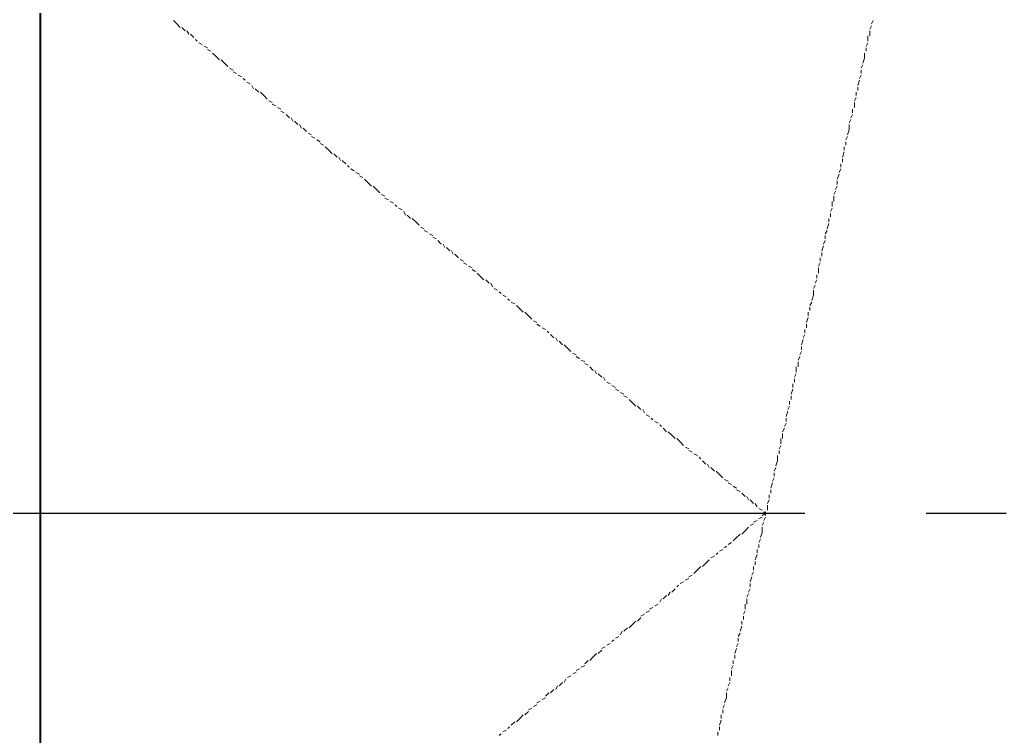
# Model space of a CAD drawing. Extents: x 8 to 21351, y 0 to 420.
# Drawn here: x 15692.34 to 15704.57, y 336.22 to 345.11 of the extents above; entities that cross this region are included whole.
import ezdxf

# ---------------------------------------------------------------- set-up
doc = ezdxf.new("R2010")
doc.units = 0

msp = doc.modelspace()

# ---------------------------------------------------------------- linework, layer by layer
at = {"color": 7, "lineweight": 40}
msp.add_line((15692.594, 397.743), (15692.594, 310.219), dxfattribs=at)
at = {"color": 7, "lineweight": 25}
for p, q in [((15692.594, 357.568), (15692.594, 337.566)), ((15702.076, 338.984), (15682.095, 338.984)), ((15704.574, 338.984), (15703.579, 338.984))]:
    msp.add_line(p, q, dxfattribs=at)
at = {"color": 7, "lineweight": 5}
for p, q in [((15692.594, 345.101), (15692.594, 345.059)), ((15692.594, 345.038), (15692.594, 344.995)), ((15694.287, 345.059), (15694.245, 345.101)), ((15694.329, 345.017), (15694.287, 345.059)), ((15694.393, 344.974), (15694.35, 345.017)), ((15702.902, 345.038), (15702.881, 344.995)), ((15702.923, 345.101), (15702.902, 345.059)), ((15692.594, 344.974), (15692.594, 344.911)), ((15692.594, 344.89), (15692.594, 344.847)), ((15694.435, 344.932), (15694.414, 344.974)), ((15694.499, 344.89), (15694.456, 344.932)), ((15702.859, 344.911), (15702.859, 344.847)), ((15702.881, 344.974), (15702.881, 344.911)), ((15692.594, 344.826), (15692.594, 344.784)), ((15694.541, 344.847), (15694.52, 344.868)), ((15694.604, 344.805), (15694.562, 344.826)), ((15694.668, 344.763), (15694.626, 344.784)), ((15702.859, 344.826), (15702.838, 344.784)), ((15692.594, 344.763), (15692.594, 344.699)), ((15692.594, 344.678), (15692.594, 344.636)), ((15694.71, 344.72), (15694.668, 344.741)), ((15694.774, 344.657), (15694.731, 344.699)), ((15694.816, 344.615), (15694.774, 344.657)), ((15702.817, 344.699), (15702.817, 344.636)), ((15702.838, 344.763), (15702.838, 344.72)), ((15692.594, 344.615), (15692.594, 344.572)), ((15692.594, 344.551), (15692.594, 344.488)), ((15694.88, 344.572), (15694.837, 344.615)), ((15694.922, 344.53), (15694.88, 344.572)), ((15702.796, 344.551), (15702.775, 344.509)), ((15702.817, 344.636), (15702.796, 344.572)), ((15692.594, 344.466), (15692.594, 344.424)), ((15692.594, 344.403), (15692.594, 344.36)), ((15694.985, 344.488), (15694.943, 344.509)), ((15695.028, 344.445), (15694.985, 344.466)), ((15695.091, 344.403), (15695.049, 344.424)), ((15702.775, 344.424), (15702.754, 344.382)), ((15702.775, 344.488), (15702.775, 344.445)), ((15692.594, 344.339), (15692.594, 344.276)), ((15695.134, 344.36), (15695.112, 344.382)), ((15695.197, 344.318), (15695.155, 344.339)), ((15695.239, 344.255), (15695.218, 344.297)), ((15702.754, 344.36), (15702.732, 344.297)), ((15702.732, 344.276), (15702.732, 344.233)), ((15692.594, 344.255), (15692.594, 344.212)), ((15692.594, 344.191), (15692.594, 344.149)), ((15695.303, 344.212), (15695.261, 344.255)), ((15695.366, 344.17), (15695.324, 344.212)), ((15695.409, 344.128), (15695.366, 344.17)), ((15702.711, 344.212), (15702.711, 344.17)), ((15692.594, 344.128), (15692.594, 344.085)), ((15692.594, 344.064), (15692.594, 344.001)), ((15695.472, 344.085), (15695.43, 344.106)), ((15695.515, 344.043), (15695.472, 344.064)), ((15702.711, 344.149), (15702.69, 344.106)), ((15702.69, 344.085), (15702.69, 344.022)), ((15692.594, 343.979), (15692.594, 343.937)), ((15692.594, 343.916), (15692.594, 343.874)), ((15695.578, 344.001), (15695.536, 344.022)), ((15695.62, 343.958), (15695.578, 343.979)), ((15695.684, 343.895), (15695.642, 343.937)), ((15702.669, 343.937), (15702.648, 343.895)), ((15702.669, 344.001), (15702.669, 343.958)), ((15692.594, 343.853), (15692.594, 343.789)), ((15695.726, 343.853), (15695.705, 343.895)), ((15695.79, 343.81), (15695.747, 343.853)), ((15695.832, 343.768), (15695.811, 343.81)), ((15702.648, 343.874), (15702.627, 343.831)), ((15702.627, 343.81), (15702.627, 343.747)), ((15692.594, 343.768), (15692.594, 343.726)), ((15692.594, 343.704), (15692.594, 343.662)), ((15695.896, 343.726), (15695.853, 343.768)), ((15695.959, 343.683), (15695.917, 343.704)), ((15702.627, 343.747), (15702.605, 343.683)), ((15692.594, 343.641), (15692.594, 343.577)), ((15692.594, 343.556), (15692.594, 343.514)), ((15696.001, 343.641), (15695.959, 343.662)), ((15696.065, 343.599), (15696.023, 343.62)), ((15696.107, 343.556), (15696.065, 343.577)), ((15702.605, 343.662), (15702.584, 343.62)), ((15702.584, 343.599), (15702.584, 343.556)), ((15692.594, 343.493), (15692.594, 343.45)), ((15692.594, 343.429), (15692.594, 343.366)), ((15696.171, 343.493), (15696.128, 343.535)), ((15696.213, 343.45), (15696.171, 343.493)), ((15696.277, 343.408), (15696.234, 343.45)), ((15702.563, 343.471), (15702.542, 343.408)), ((15702.563, 343.535), (15702.563, 343.493)), ((15692.594, 343.344), (15692.594, 343.302)), ((15696.319, 343.366), (15696.298, 343.408)), ((15696.382, 343.323), (15696.34, 343.366)), ((15696.425, 343.281), (15696.404, 343.302)), ((15702.521, 343.323), (15702.521, 343.281)), ((15702.542, 343.387), (15702.542, 343.344)), ((15692.594, 343.281), (15692.594, 343.239)), ((15692.594, 343.217), (15692.594, 343.175)), ((15696.488, 343.239), (15696.446, 343.26)), ((15696.552, 343.196), (15696.509, 343.217)), ((15696.594, 343.154), (15696.552, 343.175)), ((15702.5, 343.196), (15702.478, 343.133)), ((15702.521, 343.26), (15702.5, 343.217)), ((15692.594, 343.154), (15692.594, 343.091)), ((15692.594, 343.069), (15692.594, 343.027)), ((15696.658, 343.091), (15696.615, 343.133)), ((15696.7, 343.048), (15696.658, 343.091)), ((15702.478, 343.112), (15702.478, 343.069)), ((15692.594, 343.006), (15692.594, 342.964)), ((15692.594, 342.942), (15692.594, 342.879)), ((15696.763, 343.006), (15696.721, 343.048)), ((15696.806, 342.964), (15696.763, 343.006)), ((15696.869, 342.921), (15696.827, 342.942)), ((15702.457, 342.985), (15702.436, 342.942)), ((15702.478, 343.048), (15702.457, 343.006)), ((15692.594, 342.858), (15692.594, 342.815)), ((15696.912, 342.879), (15696.869, 342.9)), ((15696.975, 342.836), (15696.933, 342.858)), ((15697.017, 342.794), (15696.996, 342.815)), ((15702.415, 342.858), (15702.415, 342.794)), ((15702.436, 342.921), (15702.436, 342.858)), ((15692.594, 342.794), (15692.594, 342.752)), ((15692.594, 342.731), (15692.594, 342.667)), ((15697.081, 342.752), (15697.039, 342.773)), ((15697.123, 342.688), (15697.102, 342.731)), ((15697.187, 342.646), (15697.144, 342.688)), ((15702.415, 342.773), (15702.394, 342.731)), ((15702.394, 342.709), (15702.394, 342.667)), ((15692.594, 342.646), (15692.594, 342.604)), ((15692.594, 342.582), (15692.594, 342.54)), ((15697.25, 342.604), (15697.208, 342.646)), ((15697.293, 342.561), (15697.25, 342.604)), ((15702.373, 342.582), (15702.351, 342.519)), ((15702.373, 342.646), (15702.373, 342.604)), ((15692.594, 342.519), (15692.594, 342.455)), ((15697.356, 342.519), (15697.314, 342.54)), ((15697.398, 342.477), (15697.356, 342.498)), ((15697.462, 342.434), (15697.42, 342.455)), ((15702.351, 342.498), (15702.33, 342.455)), ((15692.594, 342.434), (15692.594, 342.392)), ((15692.594, 342.371), (15692.594, 342.329)), ((15697.504, 342.392), (15697.462, 342.413)), ((15697.568, 342.329), (15697.525, 342.371)), ((15697.61, 342.286), (15697.589, 342.329)), ((15702.33, 342.371), (15702.309, 342.329)), ((15702.33, 342.434), (15702.33, 342.392)), ((15692.594, 342.307), (15692.594, 342.265)), ((15692.594, 342.244), (15692.594, 342.18)), ((15697.674, 342.244), (15697.631, 342.286)), ((15697.716, 342.202), (15697.695, 342.244)), ((15697.779, 342.159), (15697.737, 342.202)), ((15702.309, 342.307), (15702.288, 342.244)), ((15702.288, 342.223), (15702.288, 342.18)), ((15692.594, 342.159), (15692.594, 342.117)), ((15692.594, 342.096), (15692.594, 342.053)), ((15697.843, 342.117), (15697.801, 342.138)), ((15697.885, 342.074), (15697.843, 342.096)), ((15702.267, 342.096), (15702.246, 342.053)), ((15702.267, 342.159), (15702.267, 342.117)), ((15692.594, 342.032), (15692.594, 341.969)), ((15697.949, 342.032), (15697.906, 342.053)), ((15697.991, 341.99), (15697.949, 342.011)), ((15698.055, 341.926), (15698.012, 341.969)), ((15702.246, 342.032), (15702.246, 341.969)), ((15692.594, 341.947), (15692.594, 341.905)), ((15692.594, 341.884), (15692.594, 341.842)), ((15698.097, 341.884), (15698.055, 341.926)), ((15698.16, 341.842), (15698.118, 341.884)), ((15698.203, 341.799), (15698.182, 341.842)), ((15702.224, 341.884), (15702.203, 341.842)), ((15702.224, 341.947), (15702.224, 341.905)), ((15692.594, 341.82), (15692.594, 341.757)), ((15692.594, 341.736), (15692.594, 341.693)), ((15698.266, 341.757), (15698.224, 341.778)), ((15698.309, 341.715), (15698.287, 341.736)), ((15702.203, 341.82), (15702.182, 341.778)), ((15702.182, 341.757), (15702.182, 341.693)), ((15692.594, 341.672), (15692.594, 341.63)), ((15692.594, 341.609), (15692.594, 341.545)), ((15698.372, 341.672), (15698.33, 341.693)), ((15698.414, 341.63), (15698.393, 341.651)), ((15698.478, 341.588), (15698.436, 341.609)), ((15702.161, 341.609), (15702.14, 341.567)), ((15702.182, 341.693), (15702.161, 341.63)), ((15692.594, 341.524), (15692.594, 341.482)), ((15692.594, 341.461), (15692.594, 341.418)), ((15698.541, 341.524), (15698.499, 341.567)), ((15698.584, 341.482), (15698.541, 341.524)), ((15698.647, 341.44), (15698.605, 341.482)), ((15702.119, 341.482), (15702.119, 341.44)), ((15702.14, 341.545), (15702.14, 341.503)), ((15692.594, 341.397), (15692.594, 341.355)), ((15698.69, 341.397), (15698.647, 341.44)), ((15698.753, 341.355), (15698.711, 341.376)), ((15702.119, 341.418), (15702.097, 341.355)), ((15692.594, 341.334), (15692.594, 341.27)), ((15692.594, 341.249), (15692.594, 341.207)), ((15698.795, 341.312), (15698.753, 341.334)), ((15698.859, 341.27), (15698.817, 341.291)), ((15698.901, 341.228), (15698.88, 341.249)), ((15702.076, 341.27), (15702.076, 341.228)), ((15702.097, 341.334), (15702.097, 341.291)), ((15692.594, 341.185), (15692.594, 341.143)), ((15692.594, 341.122), (15692.594, 341.058)), ((15698.965, 341.164), (15698.922, 341.207)), ((15699.007, 341.122), (15698.986, 341.164)), ((15699.071, 341.08), (15699.028, 341.122)), ((15702.055, 341.143), (15702.034, 341.08)), ((15702.076, 341.207), (15702.055, 341.164)), ((15692.594, 341.037), (15692.594, 340.995)), ((15692.594, 340.974), (15692.594, 340.932)), ((15699.134, 341.037), (15699.092, 341.08)), ((15699.176, 340.995), (15699.134, 341.037)), ((15699.24, 340.953), (15699.198, 340.974)), ((15702.034, 340.995), (15702.013, 340.953)), ((15702.034, 341.058), (15702.034, 341.016)), ((15692.594, 340.91), (15692.594, 340.847)), ((15699.282, 340.91), (15699.24, 340.932)), ((15699.346, 340.868), (15699.303, 340.889)), ((15702.013, 340.932), (15701.992, 340.889)), ((15701.992, 340.868), (15701.992, 340.805)), ((15692.594, 340.826), (15692.594, 340.783)), ((15692.594, 340.762), (15692.594, 340.72)), ((15699.388, 340.826), (15699.346, 340.847)), ((15699.452, 340.762), (15699.409, 340.805)), ((15699.494, 340.72), (15699.473, 340.762)), ((15701.97, 340.805), (15701.97, 340.741)), ((15692.594, 340.699), (15692.594, 340.635)), ((15692.594, 340.614), (15692.594, 340.572)), ((15699.557, 340.678), (15699.515, 340.72)), ((15699.6, 340.635), (15699.579, 340.678)), ((15699.663, 340.593), (15699.621, 340.614)), ((15701.97, 340.72), (15701.949, 340.678)), ((15701.949, 340.656), (15701.949, 340.614)), ((15692.594, 340.55), (15692.594, 340.508)), ((15692.594, 340.487), (15692.594, 340.445)), ((15699.727, 340.55), (15699.684, 340.572)), ((15699.769, 340.508), (15699.727, 340.529)), ((15699.833, 340.466), (15699.79, 340.487)), ((15701.928, 340.529), (15701.907, 340.466)), ((15701.928, 340.593), (15701.928, 340.55)), ((15692.594, 340.423), (15692.594, 340.36)), ((15699.875, 340.423), (15699.833, 340.445)), ((15699.938, 340.36), (15699.896, 340.402)), ((15699.981, 340.318), (15699.938, 340.36)), ((15701.886, 340.381), (15701.886, 340.339)), ((15701.907, 340.445), (15701.907, 340.402)), ((15692.594, 340.339), (15692.594, 340.296)), ((15692.594, 340.275), (15692.594, 340.233)), ((15700.044, 340.275), (15700.002, 340.318)), ((15700.087, 340.233), (15700.065, 340.275)), ((15701.865, 340.254), (15701.843, 340.191)), ((15701.886, 340.318), (15701.865, 340.275)), ((15692.594, 340.212), (15692.594, 340.148)), ((15692.594, 340.127), (15692.594, 340.085)), ((15700.15, 340.191), (15700.108, 340.212)), ((15700.192, 340.148), (15700.171, 340.17)), ((15700.256, 340.106), (15700.214, 340.127)), ((15701.843, 340.17), (15701.843, 340.127)), ((15692.594, 340.064), (15692.594, 340.021)), ((15692.594, 340), (15692.594, 339.937)), ((15700.298, 340.064), (15700.277, 340.085)), ((15700.362, 340), (15700.319, 340.043)), ((15700.425, 339.958), (15700.383, 340)), ((15701.822, 340.043), (15701.801, 340)), ((15701.843, 340.106), (15701.822, 340.064)), ((15692.594, 339.916), (15692.594, 339.873)), ((15700.468, 339.916), (15700.425, 339.958)), ((15700.531, 339.873), (15700.489, 339.916)), ((15700.573, 339.831), (15700.531, 339.873)), ((15701.78, 339.916), (15701.78, 339.852)), ((15701.801, 339.979), (15701.801, 339.916)), ((15692.594, 339.852), (15692.594, 339.81)), ((15692.594, 339.788), (15692.594, 339.725)), ((15700.637, 339.788), (15700.595, 339.81)), ((15700.679, 339.746), (15700.637, 339.767)), ((15701.78, 339.831), (15701.759, 339.788)), ((15701.759, 339.767), (15701.759, 339.725)), ((15692.594, 339.704), (15692.594, 339.661)), ((15692.594, 339.64), (15692.594, 339.598)), ((15700.743, 339.704), (15700.7, 339.725)), ((15700.785, 339.661), (15700.764, 339.683)), ((15700.849, 339.598), (15700.806, 339.64)), ((15701.738, 339.64), (15701.716, 339.577)), ((15701.738, 339.704), (15701.738, 339.64)), ((15692.594, 339.577), (15692.594, 339.534)), ((15692.594, 339.513), (15692.594, 339.45)), ((15700.891, 339.556), (15700.87, 339.598)), ((15700.954, 339.513), (15700.912, 339.556)), ((15701.018, 339.471), (15700.976, 339.513)), ((15701.716, 339.556), (15701.695, 339.513)), ((15692.594, 339.429), (15692.594, 339.386)), ((15701.06, 339.429), (15701.018, 339.471)), ((15701.124, 339.386), (15701.081, 339.407)), ((15701.695, 339.429), (15701.674, 339.386)), ((15701.695, 339.492), (15701.695, 339.45)), ((15692.594, 339.365), (15692.594, 339.323)), ((15692.594, 339.302), (15692.594, 339.238)), ((15701.166, 339.344), (15701.124, 339.365)), ((15701.23, 339.302), (15701.187, 339.323)), ((15701.272, 339.259), (15701.23, 339.281)), ((15701.674, 339.365), (15701.653, 339.302)), ((15701.653, 339.281), (15701.653, 339.238)), ((15692.594, 339.217), (15692.594, 339.175)), ((15692.594, 339.154), (15692.594, 339.111)), ((15701.335, 339.196), (15701.293, 339.238)), ((15701.378, 339.154), (15701.357, 339.196)), ((15701.441, 339.111), (15701.399, 339.154)), ((15701.632, 339.154), (15701.611, 339.111)), ((15701.632, 339.217), (15701.632, 339.175)), ((15692.594, 339.09), (15692.594, 339.026)), ((15701.484, 339.069), (15701.462, 339.111)), ((15701.547, 339.026), (15701.505, 339.048)), ((15701.611, 339.09), (15701.611, 339.026)), ((15692.594, 339.005), (15692.594, 338.963)), ((15692.594, 338.942), (15692.594, 338.899)), ((15701.441, 338.878), (15701.484, 338.899)), ((15701.505, 338.921), (15701.547, 338.942)), ((15701.547, 338.963), (15701.589, 338.984)), ((15701.589, 338.984), (15701.568, 339.005)), ((15701.589, 338.942), (15701.568, 338.899)), ((15701.589, 339.005), (15701.589, 338.963)), ((15692.594, 338.878), (15692.594, 338.815)), ((15692.594, 338.794), (15692.594, 338.751)), ((15701.293, 338.73), (15701.335, 338.772)), ((15701.335, 338.772), (15701.378, 338.815)), ((15701.399, 338.836), (15701.441, 338.857)), ((15701.568, 338.878), (15701.547, 338.836)), ((15701.547, 338.815), (15701.547, 338.751)), ((15692.594, 338.73), (15692.594, 338.688)), ((15692.594, 338.667), (15692.594, 338.624)), ((15701.187, 338.646), (15701.23, 338.688)), ((15701.23, 338.688), (15701.272, 338.73)), ((15701.526, 338.667), (15701.505, 338.624)), ((15701.547, 338.751), (15701.526, 338.688)), ((15692.594, 338.603), (15692.594, 338.54)), ((15701.018, 338.519), (15701.06, 338.54)), ((15701.081, 338.561), (15701.103, 338.582)), ((15701.124, 338.603), (15701.166, 338.624)), ((15701.484, 338.54), (15701.484, 338.497)), ((15701.505, 338.603), (15701.505, 338.561)), ((15692.594, 338.519), (15692.594, 338.476)), ((15692.594, 338.455), (15692.594, 338.413)), ((15700.849, 338.37), (15700.891, 338.413)), ((15700.912, 338.434), (15700.954, 338.455)), ((15700.976, 338.476), (15700.997, 338.497)), ((15701.484, 338.476), (15701.462, 338.413)), ((15692.594, 338.392), (15692.594, 338.328)), ((15692.594, 338.307), (15692.594, 338.264)), ((15700.7, 338.243), (15700.743, 338.286)), ((15700.743, 338.286), (15700.785, 338.328)), ((15700.806, 338.328), (15700.849, 338.37)), ((15701.441, 338.328), (15701.441, 338.286)), ((15701.462, 338.392), (15701.462, 338.349)), ((15692.594, 338.243), (15692.594, 338.201)), ((15692.594, 338.18), (15692.594, 338.116)), ((15700.595, 338.159), (15700.637, 338.18)), ((15700.637, 338.201), (15700.679, 338.222)), ((15701.42, 338.201), (15701.399, 338.137)), ((15701.441, 338.264), (15701.42, 338.222)), ((15692.594, 338.095), (15692.594, 338.053)), ((15700.425, 338.01), (15700.468, 338.053)), ((15700.489, 338.074), (15700.51, 338.095)), ((15700.531, 338.116), (15700.573, 338.137)), ((15701.399, 338.053), (15701.378, 338.01)), ((15701.399, 338.116), (15701.399, 338.074)), ((15692.594, 338.032), (15692.594, 337.989)), ((15692.594, 337.968), (15692.594, 337.905)), ((15700.277, 337.884), (15700.298, 337.926)), ((15700.319, 337.926), (15700.362, 337.968)), ((15700.383, 337.968), (15700.404, 338.01)), ((15701.378, 337.989), (15701.357, 337.947)), ((15701.357, 337.926), (15701.357, 337.862)), ((15692.594, 337.884), (15692.594, 337.841)), ((15692.594, 337.82), (15692.594, 337.778)), ((15700.15, 337.799), (15700.192, 337.82)), ((15700.214, 337.841), (15700.256, 337.862)), ((15701.335, 337.862), (15701.335, 337.799)), ((15692.594, 337.757), (15692.594, 337.714)), ((15692.594, 337.693), (15692.594, 337.63)), ((15700.002, 337.651), (15700.044, 337.693)), ((15700.044, 337.714), (15700.087, 337.735)), ((15700.108, 337.757), (15700.15, 337.778)), ((15701.335, 337.778), (15701.314, 337.735)), ((15701.314, 337.714), (15701.314, 337.672)), ((15692.594, 337.608), (15692.594, 337.566)), ((15699.833, 337.524), (15699.875, 337.566)), ((15699.896, 337.566), (15699.938, 337.608)), ((15699.938, 337.608), (15699.981, 337.651)), ((15701.293, 337.587), (15701.272, 337.524)), ((15701.293, 337.651), (15701.293, 337.608)), ((15692.594, 337.545), (15692.594, 337.502)), ((15692.594, 337.481), (15692.594, 337.418)), ((15699.727, 337.439), (15699.769, 337.46)), ((15699.79, 337.481), (15699.811, 337.524)), ((15701.272, 337.502), (15701.251, 337.46)), ((15701.251, 337.439), (15701.251, 337.397)), ((15692.594, 337.397), (15692.594, 337.354)), ((15692.594, 337.333), (15692.594, 337.291)), ((15699.557, 337.312), (15699.6, 337.333)), ((15699.621, 337.354), (15699.663, 337.375)), ((15699.684, 337.397), (15699.706, 337.418)), ((15701.23, 337.312), (15701.208, 337.248)), ((15701.251, 337.375), (15701.23, 337.333)), ((15692.594, 337.27), (15692.594, 337.206)), ((15692.594, 337.185), (15692.594, 337.143)), ((15699.409, 337.164), (15699.452, 337.206)), ((15699.452, 337.206), (15699.494, 337.248)), ((15699.515, 337.248), (15699.557, 337.291)), ((15701.208, 337.227), (15701.208, 337.185)), ((15692.594, 337.122), (15692.594, 337.079)), ((15692.594, 337.058), (15692.594, 336.995)), ((15699.24, 337.037), (15699.282, 337.058)), ((15699.303, 337.079), (15699.346, 337.1)), ((15699.346, 337.122), (15699.388, 337.164)), ((15701.187, 337.1), (15701.166, 337.058)), ((15701.187, 337.164), (15701.187, 337.122)), ((15692.594, 336.973), (15692.594, 336.931)), ((15699.134, 336.952), (15699.176, 336.973)), ((15699.198, 336.995), (15699.24, 337.016)), ((15701.145, 336.952), (15701.145, 336.91)), ((15701.166, 337.037), (15701.166, 336.973)), ((15692.594, 336.91), (15692.594, 336.867)), ((15692.594, 336.846), (15692.594, 336.804)), ((15698.986, 336.804), (15699.007, 336.846)), ((15699.028, 336.846), (15699.071, 336.889)), ((15699.092, 336.889), (15699.113, 336.931)), ((15701.124, 336.825), (15701.103, 336.783)), ((15701.145, 336.889), (15701.124, 336.846)), ((15692.594, 336.783), (15692.594, 336.719)), ((15692.594, 336.698), (15692.594, 336.656)), ((15698.817, 336.677), (15698.859, 336.698)), ((15698.859, 336.719), (15698.901, 336.762)), ((15698.922, 336.762), (15698.965, 336.804)), ((15701.103, 336.698), (15701.081, 336.635)), ((15701.103, 336.762), (15701.103, 336.698)), ((15692.594, 336.635), (15692.594, 336.592)), ((15692.594, 336.571), (15692.594, 336.508)), ((15698.647, 336.55), (15698.69, 336.571)), ((15698.711, 336.592), (15698.753, 336.613)), ((15698.753, 336.635), (15698.795, 336.656)), ((15701.081, 336.613), (15701.06, 336.571)), ((15692.594, 336.486), (15692.594, 336.444)), ((15698.541, 336.444), (15698.584, 336.486)), ((15698.605, 336.486), (15698.647, 336.529)), ((15701.039, 336.486), (15701.039, 336.444)), ((15701.06, 336.55), (15701.06, 336.508)), ((15692.594, 336.423), (15692.594, 336.381)), ((15692.594, 336.36), (15692.594, 336.296)), ((15698.393, 336.317), (15698.414, 336.338)), ((15698.436, 336.36), (15698.478, 336.402)), ((15698.499, 336.402), (15698.541, 336.444)), ((15701.039, 336.423), (15701.018, 336.36)), ((15701.018, 336.338), (15701.018, 336.296)), ((15692.594, 336.275), (15692.594, 336.233)), ((15698.287, 336.233), (15698.309, 336.254)), ((15698.33, 336.275), (15698.372, 336.296)), ((15700.997, 336.275), (15700.997, 336.233))]:
    msp.add_line(p, q, dxfattribs=at)

doc.saveas('drawing.dxf')
